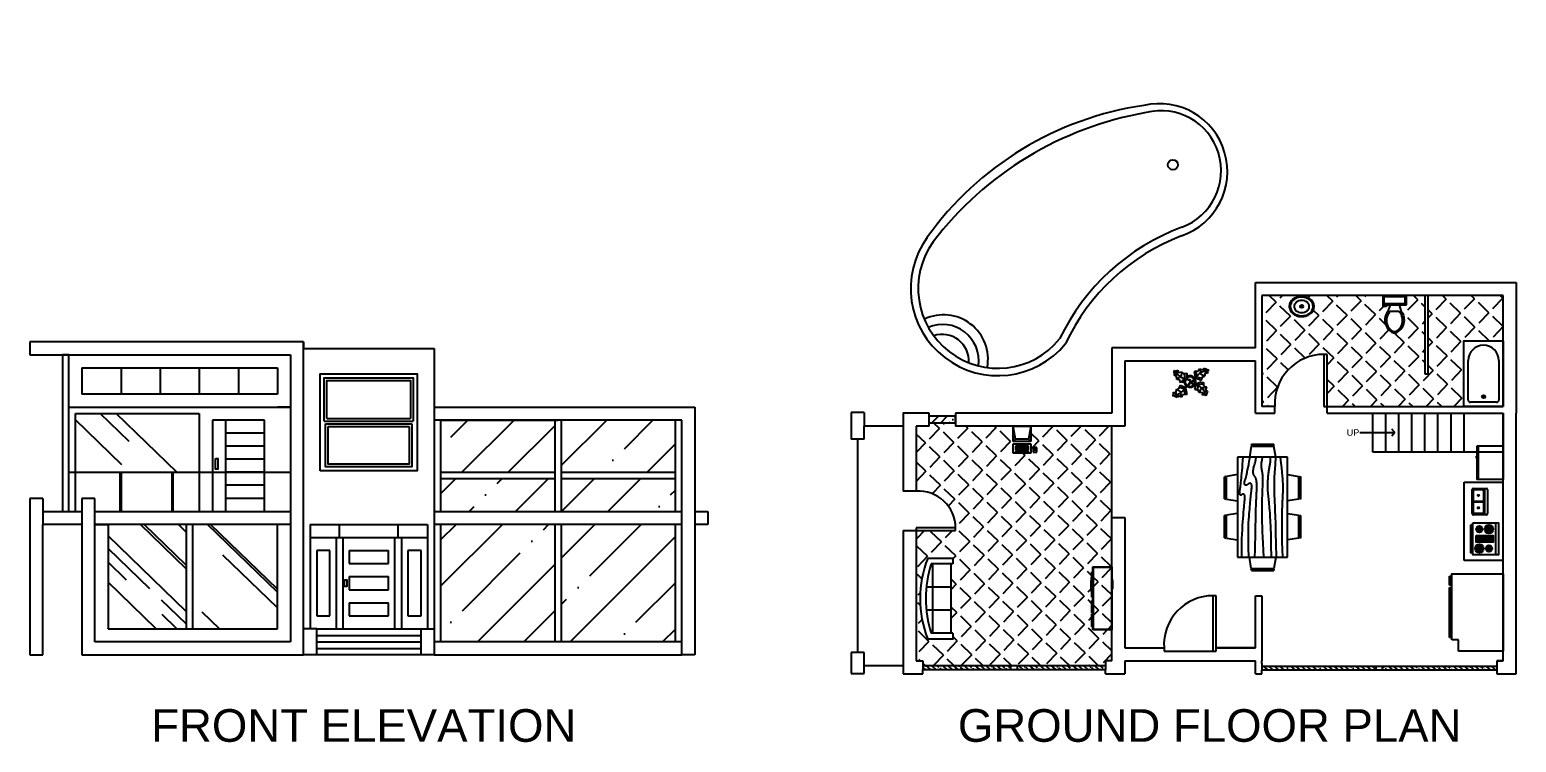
# Model space of a CAD drawing. Header units: metres. Extents: x 3051 to 3232, y 2595 to 2650.
# Drawn here: x 3051.1 to 3165.1, y 2595.3 to 2650 of the extents above; entities that cross this region are included whole.
import ezdxf

# ---------------------------------------------------------------- set-up
doc = ezdxf.new("R2010")
doc.units = ezdxf.units.M
doc.styles.get("Standard").update_dxf_attribs({"font": 'arial.ttf'})
pattern_1 = [(139, (-0.39907, 0.6457), (-0.358273836, -0.4121469), []), (139, (-0.426, 1.0309), (-0.358273836, -0.4121469), [0.682625, -0.136525, 0, -0.136525])]

# ---------------------------------------------------------------- blocks, each defined once
blk = doc.blocks.new('Window - Wood Frame 36 x 36 in.')
for p, q in [((1.5, 18.5), (34.5, 18.5)), ((2, 17.5), (34, 17.5)), ((2.5, 19.5), (33.5, 19.5)), ((3, 16.5), (33, 16.5))]:
    blk.add_line(p, q)
blk.add_lwpolyline([(0, 0), (0, 36), (36, 36), (36, 0)], close=True)
for points in [[(1.5, 18.5), (1.5, 34.5), (34.5, 34.5), (34.5, 18.5)], [(2.5, 19.5), (2.5, 33.5), (33.5, 33.5), (33.5, 19.5)], [(34, 17.5), (34, 1.5), (2, 1.5), (2, 17.5)], [(33, 16.5), (33, 2.5), (3, 2.5), (3, 16.5)]]:
    blk.add_lwpolyline(points)
blk = doc.blocks.new('Range-Oven - 30 in top')
for p, q in [((0, -3), (30, -3)), ((12, -6), (18, -6)), ((13, -20), (13, -6)), ((14, -6), (14, -20)), ((15, -20), (15, -6)), ((16, -6), (16, -20)), ((17, -20), (17, -6)), ((6, -24), (6, -25)), ((8, -25), (8, -24)), ((18, -20), (12, -20)), ((22, -25), (22, -24)), ((24, -24), (24, -25))]:
    blk.add_line(p, q)
for points in [[(0, -24), (0, 0), (30, 0), (30, -24)], [(12, -21), (12, -5), (18, -5), (18, -21)], [(2, -26), (2, -25), (28, -25), (28, -26)]]:
    blk.add_lwpolyline(points, close=True)
for centre, radius in [((6, -9), 4), ((6, -9), 3), ((6, -9), 2), ((6, -9), 1), ((24, -9), 3), ((24, -9), 2), ((24, -9), 1), ((6, -18), 3), ((6, -18), 2), ((6, -18), 1), ((24, -18), 4), ((24, -18), 3), ((24, -18), 2), ((24, -18), 1)]:
    blk.add_circle(centre, radius)
blk = doc.blocks.new('Sink-double - 36 in top')
for p, q in [((-18, -4), (18, -4)), ((-0.75, -18.5), (-0.75, -6.5)), ((0.75, -6.5), (0.75, -18.5))]:
    blk.add_line(p, q)
for points in [[(-16.5, 0), (16.5, 0)], [(-18, -19.5), (-18, -1.5)], [(-16.5, -18.5), (-16.5, -6.5)], [(-15.5, -5.5), (-1.75, -5.5)], [(-1.75, -19.5), (-15.5, -19.5)], [(1.75, -5.5), (15.5, -5.5)], [(15.5, -19.5), (1.75, -19.5)], [(16.5, -6.5), (16.5, -18.5)], [(18, -1.5), (18, -19.5)], [(16.5, -21), (-16.5, -21)]]:
    blk.add_lwpolyline(points)
for centre, radius in [((-8.5, -12.5), 1), ((-8.5, -12.5), 0.5), ((8.5, -12.5), 1), ((8.5, -12.5), 0.5)]:
    blk.add_circle(centre, radius)
for centre, radius, start, end in [((-16.5, -1.5), 1.5, 90, 180), ((16.5, -1.5), 1.5, 0, 90), ((-16.5, -19.5), 1.5, 180, 270), ((-15.5, -6.5), 1, 90, 180), ((-15.5, -18.5), 1, 180, 270), ((-1.75, -6.5), 1, 0, 90), ((-1.75, -18.5), 1, 270, 0), ((1.75, -6.5), 1, 90, 180), ((1.75, -18.5), 1, 180, 270), ((15.5, -6.5), 1, 0, 90), ((15.5, -18.5), 1, 270, 0), ((16.5, -19.5), 1.5, 270, 0)]:
    blk.add_arc(centre, radius, start, end)
blk = doc.blocks.new('Toilet - top')
for p, q in [((-10, -8.5), (-8, -8.5)), ((-10, -9.5), (-10, -8.5)), ((-7, -9.5), (-10, -9.5)), ((-8, -8.5), (-8, -8)), ((-7, -8), (-7, -9.5)), ((-4, -8), (-6, -14)), ((4, -8), (6, -14)), ((9.5, -6), (9.5, -2)), ((4, -14), (-4, -14))]:
    blk.add_line(p, q)
blk.add_lwpolyline([(10.5, -8), (10.5, 0), (-10.5, 0), (-10.5, -8)], close=True)
for points in [[(-9.5, -2), (-9.5, -6)], [(8.5, -1), (-8.5, -1)], [(-8.5, -7), (8.5, -7)]]:
    blk.add_lwpolyline(points)
for centre, radius, start, end in [((-8.6, -1.9), 0.884, 81.8699, 188.1301), ((-8.6, -6.1), 0.884, 171.8699, 278.1301), ((8.6, -1.9), 0.884, 351.8699, 98.1301), ((8.6, -6.1), 0.884, 261.8699, 8.1301), ((3.5, -21.6), 12.2, 141.4691, 247.9714), ((4.2, -21.8), 11.3, 136.3677, 238.9468), ((-3.5, -21.6), 12.2, 292.0284, 38.5307), ((-4.2, -21.8), 11.3, 301.053, 43.6321), ((0, -27.9), 4, 245.7318, 294.2682), ((0, -29), 4, 254.8605, 285.1395)]:
    blk.add_arc(centre, radius, start, end)
blk = doc.blocks.new('Bath Tub - 26 x 60 in.')
for p, q in [((8, -18), (10, -18)), ((9, -17), (9, -19))]:
    blk.add_line(p, q)
blk.add_lwpolyline([(0, -36), (0, 0), (60, 0), (60, -36)], close=True)
for points in [[(4, -30), (4, -6)], [(6, -4), (42, -4)], [(42, -32), (6, -32)]]:
    blk.add_lwpolyline(points)
for radius in [1.5, 1]:
    blk.add_circle((9, -18), radius)
for centre, radius, start, end in [((5.75, -5.75), 1.77, 81.8699, 188.1301), ((42, -18), 14, 270, 90), ((5.75, -30.25), 1.77, 171.8699, 278.1301)]:
    blk.add_arc(centre, radius, start, end)
blk = doc.blocks.new('Sink - Oval top')
for p, q in [((-1, 0), (1, 0)), ((0, 1), (0, -1))]:
    blk.add_line(p, q)
at = {"linetype": 'Continuous'}
for points in [[(-12.2, 0.4, 0.117634), (-11.5, -3.4, 0.104469), (-8.9, -6.8, 0.090016), (-5.1, -9.1, 0.08192), (-0.3, -10, 0.08192), (4.5, -9.4, 0.090016), (8.4, -7.4, 0.104469), (11.2, -4.1, 0.117634), (12.2, -0.4, 0.117634), (11.5, 3.4, 0.104469), (8.9, 6.8, 0.090016), (5.1, 9.1, 0.08192), (0.3, 10, 0.08192), (-4.5, 9.4, 0.090016), (-8.4, 7.4, 0.104469), (-11.2, 4.1, 0.117634)], [(-11.3, 0.2, 0.118622), (-10.5, -3.3, 0.104678), (-8.1, -6.4, 0.089562), (-4.5, -8.4, 0.081185), (-0.1, -9.2, 0.081185), (4.3, -8.5, 0.089562), (7.9, -6.6, 0.104678), (10.4, -3.5, 0.118622), (11.3, -0.2, 0.118622), (10.5, 3.3, 0.104678), (8.1, 6.4, 0.089562), (4.5, 8.4, 0.081185), (0.1, 9.2, 0.081185), (-4.3, 8.5, 0.089562), (-7.9, 6.6, 0.104678), (-10.4, 3.5, 0.118622)], [(-7.4, 0.1, 0.118283), (-6.9, -2.2, 0.104607), (-5.3, -4.2, 0.089718), (-3, -5.5, 0.081436), (-0.1, -6, 0.081436), (2.8, -5.6, 0.089718), (5.2, -4.3, 0.104607), (6.9, -2.3, 0.118283), (7.4, -0.1, 0.118283), (6.9, 2.2, 0.104607), (5.3, 4.2, 0.089718), (3, 5.5, 0.081436), (0.1, 6, 0.081436), (-2.8, 5.6, 0.089718), (-5.2, 4.3, 0.104607), (-6.9, 2.3, 0.118283)]]:
    blk.add_lwpolyline(points, format="xyb", close=True, dxfattribs=at)
for radius in [1.5, 1]:
    blk.add_circle((0, 0), radius)
blk = doc.blocks.new('Dining Set - 36 x 72 in.')
at = {"linetype": 'Continuous'}
for p, q in [((-22.2343, 26.00059), (-23.4847, 17.99762)), ((-22.2304, 26), (-5.7608, 26)), ((-22, 27.5), (-22.1562, 26.50042)), ((-5.8416, 26.5), (-22.1534, 26.5)), ((-22, 27.5), (-6, 27.5)), ((-5.8437, 26.49966), (-6, 27.5)), ((-4.5152, 17.99762), (-5.7655, 25.99926)), ((5.7657, 26.00059), (4.5153, 17.99762)), ((5.7696, 26), (22.2392, 26)), ((6, 27.5), (5.8438, 26.50042)), ((22.1584, 26.5), (5.8466, 26.5)), ((6, 27.5), (22, 27.5)), ((22.1563, 26.49966), (22, 27.5)), ((23.4848, 17.99762), (22.2345, 25.99926)), ((36, 18), (-36, 18)), ((-36, 18), (-36, -18)), ((36, -18), (36, 18)), ((-45.5, 8), (-44.5004, 8.15617)), ((-45.5, 8), (-45.5, -8)), ((-44.5, -8.15843), (-44.5, 8.15338)), ((-44.0006, 8.23428), (-35.9976, 9.48474)), ((-44, 8.23041), (-44, -8.23915)), ((44.0006, 8.23428), (35.9976, 9.48474)), ((44, 8.23041), (44, -8.23915)), ((44.5, -8.15843), (44.5, 8.15338)), ((45.5, 8), (44.5005, 8.15617)), ((45.5, 8), (45.5, -8)), ((-44.4997, -8.15631), (-45.5, -8)), ((-35.9976, -9.48476), (-43.9993, -8.2345)), ((35.9976, -9.48476), (43.9993, -8.2345)), ((44.4997, -8.15631), (45.5, -8)), ((-36, -18), (36, -18)), ((-22.2343, -26.0006), (-23.4847, -17.99762)), ((-4.5152, -17.99762), (-5.7655, -25.99928)), ((5.7657, -26.0006), (4.5153, -17.99762)), ((23.4848, -17.99762), (22.2345, -25.99928)), ((-22.2304, -26), (-5.7608, -26)), ((-22, -27.5), (-22.1562, -26.50044)), ((-5.8416, -26.5), (-22.1534, -26.5)), ((-22, -27.5), (-6, -27.5)), ((-5.8437, -26.49967), (-6, -27.5)), ((5.7696, -26), (22.2392, -26)), ((6, -27.5), (5.8438, -26.50044)), ((22.1584, -26.5), (5.8466, -26.5)), ((6, -27.5), (22, -27.5)), ((22.1563, -26.49967), (22, -27.5))]:
    blk.add_line(p, q, dxfattribs=at)
for points in [[(-36, 15), (-31.1772, 14.97754), (-26.8079, 14.91406), (-22.8538, 14.81543), (-19.276, 14.6875), (-16.0362, 14.53613), (-13.0957, 14.36718), (-10.4159, 14.18652), (-7.9583, 14), (-5.6904, 13.81315), (-3.6035, 13.63021), (-1.6954, 13.45508), (0.0365, 13.29166), (1.5945, 13.14388), (2.9811, 13.01562), (4.1988, 12.9108), (5.25, 12.83333), (6.1393, 12.78613), (6.8802, 12.76823), (7.4883, 12.77767), (7.9792, 12.8125), (8.3685, 12.87077), (8.6719, 12.95052), (8.9049, 13.0498), (9.0833, 13.16666), (9.2205, 13.29899), (9.3216, 13.44401), (9.3895, 13.59879), (9.4271, 13.76041), (9.4373, 13.92594), (9.4232, 14.09245), (9.3875, 14.257), (9.3333, 14.41666), (9.2638, 14.56917), (9.1836, 14.71484), (9.0975, 14.85465), (9.0104, 14.98958), (8.9272, 15.1206), (8.8529, 15.2487), (8.7922, 15.37483), (8.75, 15.5), (8.7305, 15.62467), (8.7344, 15.74739), (8.7617, 15.86621), (8.8125, 15.97916), (8.8867, 16.08431), (8.9844, 16.17968), (9.1055, 16.26334), (9.25, 16.33333), (9.4189, 16.38802), (9.6172, 16.42708), (9.8506, 16.45052), (10.125, 16.45833), (10.4463, 16.45052), (10.8203, 16.42708), (11.2529, 16.38802), (11.75, 16.33333), (12.3184, 16.26318), (12.9694, 16.17838), (13.7151, 16.07991), (14.5677, 15.96875), (15.5395, 15.84586), (16.6426, 15.71224), (17.8893, 15.56884), (19.2917, 15.41666), (20.859, 15.25667), (22.5879, 15.08984), (24.4721, 14.91715), (26.5052, 14.73958), (28.6809, 14.5581), (30.9929, 14.3737), (33.4347, 14.18733), (36, 14)], [(-36, 10), (-28.9766, 10.14274), (-23.1725, 10.20442), (-18.4241, 10.19775), (-14.5677, 10.13541), (-11.4399, 10.03011), (-8.877, 9.89453), (-6.7154, 9.74137), (-4.7917, 9.58333), (-2.9698, 9.43082), (-1.2246, 9.28515), (0.4415, 9.14534), (2.026, 9.01041), (3.5266, 8.87939), (4.9408, 8.7513), (6.266, 8.62516), (7.5, 8.5), (8.6411, 8.37549), (9.6914, 8.2539), (10.6538, 8.13818), (11.5312, 8.03125), (12.3267, 7.93603), (13.043, 7.85547), (13.6831, 7.79248), (14.25, 7.75), (14.7471, 7.7303), (15.1797, 7.73307), (15.5537, 7.75732), (15.875, 7.80208), (16.1494, 7.86637), (16.3828, 7.94922), (16.5811, 8.04964), (16.75, 8.16666), (16.8944, 8.29915), (17.0143, 8.44531), (17.1089, 8.60319), (17.1771, 8.77083), (17.218, 8.94629), (17.2305, 9.1276), (17.2137, 9.31282), (17.1667, 9.5), (17.0895, 9.6875), (16.987, 9.875), (16.8649, 10.0625), (16.7292, 10.25), (16.5856, 10.4375), (16.4401, 10.625), (16.2985, 10.8125), (16.1667, 11), (16.05, 11.18733), (15.9518, 11.3737), (15.8752, 11.5581), (15.8229, 11.73958), (15.798, 11.91715), (15.8034, 12.08984), (15.842, 12.25667), (15.9167, 12.41666), (16.0295, 12.56836), (16.1784, 12.70833), (16.3605, 12.83268), (16.5729, 12.9375), (16.8127, 13.01888), (17.0768, 13.07291), (17.3625, 13.0957), (17.6667, 13.08333), (17.9894, 13.03312), (18.3418, 12.94726), (18.7382, 12.82918), (19.1927, 12.68229), (19.7195, 12.51001), (20.3327, 12.31575), (21.0465, 12.10294), (21.875, 11.875), (22.8357, 11.63354), (23.959, 11.37304), (25.2786, 11.08618), (26.8282, 10.76562), (28.6414, 10.40405), (30.752, 9.99414), (33.1936, 9.52856), (36, 9)], [(-36, 5.5), (-30.7157, 5.3348), (-26.069, 5.20963), (-21.9946, 5.11767), (-18.4271, 5.05208), (-15.3009, 5.00602), (-12.5508, 4.97265), (-10.1112, 4.94515), (-7.9167, 4.91666), (-5.909, 4.88167), (-4.0586, 4.83984), (-2.3429, 4.79215), (-0.7396, 4.73958), (0.7739, 4.6831), (2.22, 4.6237), (3.6213, 4.56233), (5, 4.5), (6.373, 4.43782), (7.7344, 4.3776), (9.0723, 4.32129), (10.375, 4.27083), (11.6309, 4.22819), (12.8281, 4.19531), (13.9551, 4.17415), (15, 4.16666), (15.954, 4.17448), (16.819, 4.19791), (17.6001, 4.23698), (18.3021, 4.29166), (18.9299, 4.36198), (19.4883, 4.44791), (19.9823, 4.54948), (20.4167, 4.66666), (20.7969, 4.79899), (21.1302, 4.94401), (21.4245, 5.09879), (21.6875, 5.26041), (21.9271, 5.42594), (22.1511, 5.59245), (22.3672, 5.757), (22.5834, 5.91666), (22.8065, 6.06868), (23.0404, 6.21093), (23.2879, 6.34147), (23.5521, 6.45833), (23.8358, 6.55957), (24.142, 6.64323), (24.4735, 6.70735), (24.8334, 6.75), (25.2235, 6.76969), (25.642, 6.76692), (26.0858, 6.74267), (26.5521, 6.69791), (27.0379, 6.63362), (27.5404, 6.55078), (28.0565, 6.45036), (28.5834, 6.33333), (29.1242, 6.19987), (29.7071, 6.04687), (30.3661, 5.87044), (31.1354, 5.66666), (32.0493, 5.43164), (33.142, 5.16146), (34.4475, 4.85221), (36, 4.5)], [(-36, -1), (-30.7915, -0.6591), (-26.0195, -0.38216), (-21.6519, -0.16284), (-17.6563, 0.00521), (-14.0005, 0.12833), (-10.6523, 0.21289), (-7.5796, 0.26522), (-4.75, 0.29166), (-2.134, 0.29793), (0.2878, 0.28711), (2.5317, 0.26163), (4.6146, 0.22396), (6.5529, 0.17651), (8.3633, 0.12174), (10.0623, 0.06209), (11.6667, 0), (13.1899, -0.06201), (14.6341, -0.1211), (15.9982, -0.17432), (17.2813, -0.21875), (18.4823, -0.25147), (19.6003, -0.26953), (20.6343, -0.27002), (21.5834, -0.25), (22.4481, -0.20768), (23.2357, -0.14584), (23.9549, -0.06836), (24.6146, 0.02083), (25.2235, 0.11784), (25.7904, 0.21875), (26.3241, 0.31966), (26.8334, 0.41666), (27.3265, 0.50618), (27.8099, 0.58593), (28.2894, 0.65397), (28.7709, 0.70833), (29.2601, 0.74707), (29.763, 0.76823), (30.2855, 0.76985), (30.8334, 0.75), (31.4088, 0.70784), (31.9994, 0.64713), (32.589, 0.57275), (33.1615, 0.48958), (33.7008, 0.4025), (34.1908, 0.3164), (34.6153, 0.23616), (34.9584, 0.16666), (35.2099, 0.11165), (35.3848, 0.07031), (35.504, 0.04069), (35.5886, 0.02083), (35.6594, 0.00879), (35.7377, 0.0026), (35.8442, 0.00032), (36, 0)], [(-36, -6.5), (-27.1843, -6.31267), (-20.084, -6.1263), (-14.469, -5.9419), (-10.1094, -5.76042), (-6.7752, -5.58285), (-4.2363, -5.41016), (-2.2629, -5.24333), (-0.625, -5.08334), (0.8708, -4.93099), (2.2715, -4.78646), (3.5872, -4.64974), (4.8281, -4.52084), (6.0046, -4.39974), (7.127, -4.28646), (8.2053, -4.18099), (9.25, -4.08334), (10.2705, -3.99382), (11.2734, -3.91407), (12.2647, -3.84603), (13.25, -3.79167), (14.2354, -3.75293), (15.2266, -3.73177), (16.2295, -3.73015), (17.25, -3.75), (18.2912, -3.79248), (19.3451, -3.85547), (20.4009, -3.93604), (21.4479, -4.03125), (22.4754, -4.13819), (23.4727, -4.25391), (24.4289, -4.37549), (25.3334, -4.5), (26.1785, -4.62492), (26.9694, -4.74935), (27.7145, -4.87281), (28.4219, -4.99479), (29.1, -5.11483), (29.7572, -5.23242), (30.4016, -5.34709), (31.0417, -5.45834), (31.6837, -5.56437), (32.3262, -5.65821), (32.9658, -5.73153), (33.599, -5.77604), (34.2224, -5.78345), (34.8327, -5.74545), (35.4264, -5.65373), (36, -5.5)], [(-36, -10), (-26.4022, -9.81299), (-18.4675, -9.62891), (-11.9839, -9.45069), (-6.7396, -9.28125), (-2.5226, -9.12354), (0.8789, -8.98047), (3.6769, -8.85498), (6.0833, -8.75), (8.2767, -8.66765), (10.3021, -8.60677), (12.1712, -8.56543), (13.8958, -8.54167), (15.4876, -8.53353), (16.9583, -8.53907), (18.3197, -8.55632), (19.5834, -8.58334), (20.7616, -8.61841), (21.8685, -8.66081), (22.9188, -8.71004), (23.9271, -8.76563), (24.9081, -8.82707), (25.8763, -8.89388), (26.8465, -8.96558), (27.8334, -9.04167), (28.8474, -9.12118), (29.8828, -9.20117), (30.93, -9.27824), (31.9792, -9.34896), (33.0205, -9.40991), (34.0443, -9.45768), (35.0407, -9.48885), (36, -9.5)], [(-36, -14.5), (-30.0881, -14.33513), (-25.0332, -14.21224), (-20.7312, -14.12647), (-17.0781, -14.07292), (-13.97, -14.04671), (-11.3027, -14.04297), (-8.9724, -14.05681), (-6.875, -14.08334), (-4.9224, -14.11833), (-3.0905, -14.16016), (-1.3709, -14.20785), (0.2448, -14.26042), (1.7647, -14.3169), (3.1973, -14.3763), (4.5507, -14.43767), (5.8333, -14.5), (7.0554, -14.5621), (8.235, -14.62175), (9.3922, -14.67652), (10.5469, -14.72396), (11.7192, -14.76164), (12.929, -14.78711), (14.1965, -14.79794), (15.5417, -14.79167), (16.9933, -14.76424), (18.6152, -14.70508), (20.4804, -14.60197), (22.6615, -14.44271), (25.2312, -14.21509), (28.2624, -13.9069), (31.8277, -13.50594), (36, -13)]]:
    blk.add_lwpolyline(points, dxfattribs=at)
blk = doc.blocks.new('Base Cabinet 1 Door - side')
for p, q in [((-24, 33.5), (-23.5, 33.5)), ((-24, 29.5), (-24, 33.5)), ((-23.5, 33.5), (-23.5, 29.5)), ((-23.5, 29.5), (-24, 29.5)), ((-24, 6), (-24, 28.5)), ((-24, 28.5), (-23.5, 28.5)), ((-23.5, 28.5), (-23.5, 6)), ((-23.5, 6), (-24, 6)), ((-20, 5), (-23, 5)), ((-20, 0), (-20, 5))]:
    blk.add_line(p, q)
blk.add_lwpolyline([(-23, 5), (-23, 34.5), (0, 34.5), (0, 0), (-20, 0)])
blk = doc.blocks.new('Refrigerator-2 door - 36 in top')
for p, q in [((0, -26.999999), (36, -26.999999)), ((11, -27.999999), (11, -28.999999)), ((11, -28.999999), (13, -28.999999)), ((12, -26.999999), (12, -28.999999)), ((13, -28.999999), (13, -27.999999))]:
    blk.add_line(p, q)
blk.add_lwpolyline([(0, -27.999999), (0, 0), (36, 0), (36, -27.999999)], close=True)
blk = doc.blocks.new('Sofa - Roundback 7 ft.')
at = {"linetype": 'Continuous'}
for p, q in [((-36.000027, -34), (-36.000027, -11.4696)), ((-35.999844, -13.3819), (35.9998, -13.3819)), ((-12.00002, -32.4421), (-12.00003, -6.5971)), ((11.99997, -32.4421), (11.99998, -6.5971)), ((35.99998, -34), (35.99998, -11.4696)), ((-36.000027, -32.4421), (35.99998, -32.4421))]:
    blk.add_line(p, q, dxfattribs=at)
for points in [[(-36.000027, -34), (-42.000027, -34), (-42.000027, -8)], [(41.99998, -8), (41.99998, -34), (35.99998, -34)]]:
    blk.add_lwpolyline(points, dxfattribs=at)
for centre, radius, start, end in [((0, -114.25), 114.25, 68.43141, 111.5686), ((-0.00001, -127.1968), 121.1968, 72.72033, 107.2797)]:
    blk.add_arc(centre, radius, start, end, dxfattribs=at)
blk = doc.blocks.new('Entertainment Center')
at = {"linetype": 'Continuous'}
for p, q in [((-4, 0), (-5, -1)), ((4, 0), (-4, 0)), ((5, -1), (4, 0)), ((-17, -19), (-17, -1)), ((-17, -1), (43, -1)), ((-16.5, -18.5), (-16.5, -1.5)), ((-16.5, -1.5), (42.5, -1.5)), ((42.5, -1.5), (42.5, -18.5)), ((43, -1), (43, -19)), ((43, -19), (-17, -19)), ((42.5, -18.5), (-16.5, -18.5)), ((-12, -20), (-12, -19)), ((12, -20), (-12, -20)), ((12, -19), (12, -20)), ((15, -20), (15, -19)), ((27, -20), (15, -20)), ((27, -19), (27, -20)), ((28, -20), (28, -19)), ((40, -20), (28, -20)), ((40, -19), (40, -20))]:
    blk.add_line(p, q, dxfattribs=at)
blk.add_arc((0, 40), 61, 259.6111, 280.3889, dxfattribs=at)
blk = doc.blocks.new('Computer Terminal')
at = {"linetype": 'Continuous'}
for p, q in [((-10, 11.5), (5, 11.5)), ((-8, 0.5), (-10, 11.5)), ((-10, -1.5), (-10, 11.5)), ((-10, -1.5), (-8, 0.5)), ((3, 0.5), (-8, 0.5)), ((5, 11.5), (3, 0.5)), ((3, 0.5), (5, -1.5)), ((5, 11.5), (5, -1.5)), ((5, -1.5), (-10, -1.5)), ((-10, -11.5), (-10, -3.5)), ((-10, -3.5), (5, -3.5)), ((5, -11.5), (-10, -11.5)), ((-8, -5.5), (-8, -8.5)), ((3, -5.5), (-8, -5.5)), ((3, -6.5), (-8, -6.5)), ((-8, -7.5), (3, -7.5)), ((-8, -8.5), (3, -8.5)), ((-8, -9.5), (-8, -10.5)), ((3, -9.5), (-8, -9.5)), ((-8, -10.5), (3, -10.5)), ((3, -8.5), (3, -5.5)), ((3, -10.5), (3, -9.5)), ((5, -3.5), (5, -11.5)), ((10, -6.5), (7, -6.5)), ((7, -6.5), (7, -10.5)), ((7, -10.5), (10, -10.5)), ((9.5, -7.5), (7.5, -7.5)), ((7.5, -7.5), (7.5, -8.5)), ((7.5, -8.5), (9.5, -8.5)), ((8.5, -7.5), (8.5, -8.5)), ((9.5, -8.5), (9.5, -7.5)), ((10, -10.5), (10, -6.5))]:
    blk.add_line(p, q, dxfattribs=at)
blk = doc.blocks.new('Plant - Rubber or Philodendron')
at = {"linetype": 'Continuous'}
for p, q in [((-16.2005, 11.4774), (-13.9899, 8.1064)), ((-16.2005, 11.4774), (-14.8639, 10.7964)), ((-16.0159, 6.3329), (-16.2005, 11.4774)), ((-14.0069, 5.8704), (-16.0159, 6.3329)), ((-15.3434, 6.5514), (-13.9984, 6.9884)), ((-14.8639, 10.7964), (-12.6195, 11.8975)), ((-13.5868, 2.2894), (-14.0069, 5.8704)), ((-13.9899, 8.1064), (-9.5434, 4.7185)), ((-10.6784, 2.491), (-13.5868, 2.2894)), ((-13.3174, 8.325), (-13.0735, 11.0065)), ((-13.1329, 3.1804), (-10.6614, 4.727)), ((-12.6195, 11.8975), (-12.1909, 9.4345)), ((-12.1909, 9.4345), (-8.3829, 10.3)), ((-9.5858, -0.8715), (-10.6784, 2.491)), ((-9.5434, 4.7185), (-4.1917, 2.9888)), ((-9.1318, 0.0195), (-5.9793, 2.9025)), ((-8.8369, 9.409), (-9.0894, 5.6095)), ((-8.3829, 10.3), (-7.0549, 8.501)), ((-7.1228, -0.443), (-3.5248, 2.2131)), ((-7.0549, 8.501), (-3.0284, 8.6941)), ((-4.8529, 4.012), (-5.7184, 7.82)), ((-3.5248, 2.2131), (-3.3011, 2.4355)), ((-3.3011, 2.4355), (-0.5306, 1.7947)), ((-3.0284, 8.6941), (-3.0709, 3.1041)), ((-3.0709, 3.1041), (0.0797, 2.3163)), ((-0.5306, 1.7947), (-0.2255, -0.5527)), ((-0.5306, 1.7947), (-0.5306, 1.7947)), ((0.0797, 2.3163), (0.4866, -0.031)), ((0.4866, -0.031), (2.1141, 0.2298)), ((2.1141, 0.2298), (5.4346, 3.9146)), ((6.1032, 3.6844), (2.8262, -0.031)), ((4.6914, 8.8812), (5.3859, 11.2828)), ((4.6914, 8.8812), (5.5014, 4.4831)), ((5.3859, 11.2828), (8.8871, 10.7908)), ((5.4346, 3.9146), (5.5014, 4.4831)), ((5.9878, 10.4842), (7.1971, 6.3869)), ((11.1089, 1.1958), (6.1032, 3.6844)), ((10.3916, 8.7942), (6.2847, 4.4028)), ((7.7005, 4.8881), (11.5025, 3.9967)), ((8.8871, 10.7908), (9.9809, 13.4933)), ((9.9809, 13.4933), (13.3837, 12.301)), ((15.3859, 11.3055), (10.3916, 8.7942)), ((10.5828, 12.6946), (10.8893, 9.7953)), ((14.2977, 6.1031), (10.9934, 7.9956)), ((12.7005, 4.8994), (11.1089, 1.1958)), ((14.8995, 5.3044), (12.7005, 4.8994)), ((13.3837, 12.301), (14.68, 13.9039)), ((14.5816, 13.2037), (14.3848, 11.8033)), ((14.68, 13.9039), (19.3848, 11.8146)), ((15.7909, 9.1065), (14.8995, 5.3044)), ((15.2875, 10.6053), (17.5907, 9.2105)), ((19.3848, 11.8146), (15.3859, 11.3055)), ((18.1925, 8.4119), (15.7909, 9.1065)), ((19.3848, 11.8146), (18.1868, 10.9119)), ((18.1868, 10.9119), (18.1925, 8.4119)), ((-18.008, -14.1781), (-16.8101, -13.2754)), ((-18.008, -14.1781), (-14.0091, -13.669)), ((-13.3032, -16.2674), (-18.008, -14.1781)), ((-16.8157, -10.7754), (-14.4141, -11.4699)), ((-16.8101, -13.2754), (-16.8157, -10.7754)), ((-13.9107, -12.9688), (-16.2139, -11.574)), ((-14.4141, -11.4699), (-13.5228, -7.6679)), ((-14.0091, -13.669), (-9.0148, -11.1577)), ((-13.5228, -7.6679), (-11.3237, -7.2629)), ((-12.0069, -14.6645), (-13.3032, -16.2674)), ((-13.2048, -15.5672), (-13.008, -14.1668)), ((-12.921, -8.4665), (-9.6166, -10.359)), ((-8.6042, -15.8568), (-12.0069, -14.6645)), ((-11.3237, -7.2629), (-9.7321, -3.5593)), ((-6.3237, -7.2516), (-10.1257, -6.3602)), ((-9.7321, -3.5593), (-4.7264, -6.0479)), ((-7.1228, -0.443), (-9.5858, -0.8715)), ((-9.206, -15.0581), (-9.5126, -12.1588)), ((-9.0148, -11.1577), (-4.9047, -6.8122)), ((-7.5103, -13.1543), (-8.6042, -15.8568)), ((-4.0092, -13.6463), (-7.5103, -13.1543)), ((-4.611, -12.8477), (-5.8203, -8.7504)), ((-2.019, -3.6148), (-4.7264, -6.0479)), ((-4.1246, -6.8466), (-4.0579, -6.2781)), ((-3.3146, -11.2447), (-4.1246, -6.8466)), ((-4.0579, -6.2781), (-0.9375, -3.1608)), ((-3.3146, -11.2447), (-4.0092, -13.6463)), ((-2.019, -3.6148), (-0.2255, -0.5527)), ((-0.9375, -3.1608), (0.5883, -0.8135)), ((0.5883, -0.8135), (2.2447, -2.0916)), ((2.8262, -0.031), (1.3003, -0.5527)), ((1.3003, -0.5527), (2.4193, -1.4655)), ((2.2447, -2.0916), (6.7108, -2.6626)), ((2.4193, -1.4655), (6.895, -2.1175)), ((4.943, -7.9659), (6.7108, -2.6626)), ((8.8321, -9.0266), (4.943, -7.9659)), ((11.6605, -0.5413), (6.895, -2.1175)), ((12.3677, -6.1981), (7.219, -2.6772)), ((8.125, -4.0768), (7.7715, -7.9659)), ((8.3544, -2.7453), (13.1973, -2.1704)), ((9.5392, -11.1479), (8.8321, -9.0266)), ((13.4283, -11.5015), (9.5392, -11.1479)), ((10.2463, -10.4408), (11.6605, -6.9053)), ((11.6605, -0.5413), (14.1354, -0.8948)), ((15.5496, -10.7943), (12.3677, -6.1981)), ((13.0748, -13.9763), (13.4283, -11.5015)), ((15.5496, -13.6228), (13.0748, -13.9763)), ((16.2567, -5.8446), (13.4283, -6.5517)), ((14.8425, -10.7943), (13.7819, -13.2692)), ((14.1354, -0.8948), (14.1354, -4.4304)), ((14.1354, -4.4304), (16.9638, -5.1375)), ((16.6103, -14.6834), (15.5496, -10.7943)), ((16.6103, -14.6834), (15.5496, -13.6228)), ((17.3174, -9.7337), (15.9032, -9.7337)), ((16.9638, -5.1375), (16.2567, -8.673)), ((16.2567, -8.673), (18.0245, -9.7337)), ((18.0245, -9.7337), (16.6103, -14.6834))]:
    blk.add_line(p, q, dxfattribs=at)
for centre, radius, start, end in [((0.0308, 0.1664), 6, 178.6147, 235.1169), ((0.0308, 0.1664), 5, 168.1647, 238.6725), ((0, 0), 6.1275, 34.37569, 120.1028), ((-0.0601, -0.2075), 5.2461, 33.82192, 124.9414), ((-0.2664, 0.1682), 5.2775, 338.4094, 20.03007), ((-0.098, 0.1364), 6.1288, 341.2017, 26.09184), ((-0.0234, 0.3825), 6.1492, 242.5812, 331.2714), ((-0.1102, 0.4886), 5.2883, 247.3711, 327.472)]:
    blk.add_arc(centre, radius, start, end, dxfattribs=at)
blk = doc.blocks.new('Swimming Pool')
blk.add_circle((239.3, 27.3), 5.76)
for centre, radius, start, end in [((2.9, 100.8), 100.8, 91.6606, 268.3394), ((2.9, 100.8), 92.2, 91.8188, 268.1812), ((12.4, -171.7), 373.5, 45.7308, 91.9036), ((1.1, -201.3), 394.2, 47.3291, 90.1586), ((-100.2, 100.8), 51.3, 296.7711, 63.2277), ((-102.5, 100.8), 30.5, 303.4315, 56.5415), ((-102.4, 100.8), 41.9, 299.5101, 60.5211), ((223.6, 34.9), 78.5, 236.5667, 50.8262), ((225.4, 34), 69.5, 237.7372, 51.8319), ((52.7, -241.3), 255.5, 57.9507, 101.9089), ((52.5, -237.4), 243.1, 58.2839, 102.4795)]:
    blk.add_arc(centre, radius, start, end)

msp = doc.modelspace()

# ---------------------------------------------------------------- hatches: boundary and pattern name
h = msp.add_hatch()
h.set_pattern_fill('ANGLE', color=256, scale=0.22, angle=136)
h.set_pattern_definition([(136, (-0.399, 0.6457), (-1.0674815, -1.10540947), [1.1176, -0.4191]), (226, (-0.399, 0.6457), (1.10540947, -1.0674815), [1.1176, -0.4191])])
h.paths.add_polyline_path([(3150.59, 2621.07), (3164.09, 2621.07), (3164.09, 2629.57), (3158.34, 2629.57), (3158.34, 2623.57), (3158.09, 2623.57), (3158.09, 2629.57), (3145.59, 2629.57), (3145.59, 2621.07), (3146.59, 2621.07, -0.433232), (3150.34, 2625.07), (3150.59, 2625.07)])
h.paths.add_polyline_path([(3155.24, 2628.36), (3155.42, 2628.88), (3155.16, 2628.88), (3155.16, 2628.75), (3154.9, 2628.75), (3154.85, 2628.88), (3154.85, 2629.57), (3156.67, 2629.57), (3156.67, 2628.88), (3156.11, 2628.88), (3156.28, 2628.36, -0.465266), (3155.96, 2626.78, -0.321223), (3155.56, 2626.78, -0.465259)], flags=16)
h.paths.add_polyline_path([(3155.42, 2628.36), (3156.11, 2628.36, -0.441201), (3156.01, 2626.92, -0.416141), (3155.52, 2626.92, -0.4412)], flags=0)
h.paths.add_polyline_path([(3147.76, 2628.75, -0.118622), (3147.83, 2629.02, -0.104678), (3148.02, 2629.25, -0.089562), (3148.3, 2629.4, -0.081185), (3148.65, 2629.45, -0.120262), (3149.14, 2629.32, -0.155893), (3149.45, 2628.99, -0.118622), (3149.51, 2628.73, -0.170606), (3149.39, 2628.36, -0.144735), (3148.97, 2628.08, -0.081185), (3148.63, 2628.03, -0.120262), (3148.13, 2628.16, -0.155893), (3147.82, 2628.49, -0.118622)], flags=0)
h.paths.add_polyline_path([(3148.99, 2628.01, -0.08192), (3148.61, 2627.96, -0.121279), (3148.08, 2628.12, -0.155869), (3147.75, 2628.48, -0.117634), (3147.69, 2628.77, -0.117634), (3147.76, 2629.06, -0.104469), (3147.98, 2629.31, -0.090016), (3148.29, 2629.47, -0.08192), (3148.66, 2629.52, -0.121279), (3149.19, 2629.36, -0.155869), (3149.53, 2629, -0.117634), (3149.59, 2628.71, -0.169309), (3149.44, 2628.31, -0.145203)], flags=16)
h.paths.add_polyline_path([(3148.64, 2628.74), (3148.64, 2628.62, 0.414214), (3148.75, 2628.74)], flags=0)
h.paths.add_polyline_path([(3148.71, 2628.74, -1), (3148.56, 2628.74, -1)], flags=0)
h.paths.add_polyline_path([(3148.63, 2628.27, -0.081436), (3148.41, 2628.31, -0.089718), (3148.23, 2628.41, -0.104607), (3148.1, 2628.57, -0.239922), (3148.1, 2628.92, -0.104607), (3148.23, 2629.08, -0.089718), (3148.42, 2629.18, -0.081436), (3148.64, 2629.21, -0.081436), (3148.87, 2629.17, -0.215503), (3149.17, 2628.91, -0.239922), (3149.17, 2628.56, -0.104607), (3149.04, 2628.4, -0.089718), (3148.86, 2628.31, -0.081436)], flags=0)
h.paths.add_polyline_path([(3161.07, 2626.11), (3164.09, 2626.11), (3164.09, 2621.07), (3161.07, 2621.07)], flags=16)
h.paths.add_polyline_path([(3161.41, 2624.6, -1), (3163.76, 2624.6), (3163.76, 2621.57, -0.414214), (3163.63, 2621.41), (3161.57, 2621.41, -0.414214), (3161.41, 2621.53)], flags=0)
h.paths.add_polyline_path([(3162.58, 2621.7), (3162.58, 2621.83), (3162.46, 2621.83, 0.414214)], flags=0)
h = msp.add_hatch()
h.set_pattern_fill('AR-RROOF', color=256, scale=0.33, angle=136)
h.paths.add_polyline_path([(3064.12, 2620.53), (3054.62, 2620.53), (3054.62, 2616.03), (3064.12, 2616.03)])
h.paths.add_polyline_path([(3062.02, 2616.03), (3058.12, 2616.03), (3058.12, 2613.03), (3062.02, 2613.03)])
h.paths.add_polyline_path([(3058.02, 2616.03), (3054.62, 2616.03), (3054.62, 2613.03), (3055.12, 2613.03), (3055.12, 2614.03), (3056.12, 2614.03), (3056.12, 2613.03), (3058.02, 2613.03)])
h = msp.add_hatch()
h.set_pattern_fill('ANSI35', color=256, scale=0.15)
h.set_pattern_definition([(45, (-34.0588, 4.9561), (-0.6735192, 0.6735192), []), (45, (-33.3853, 4.9561), (-0.6735192, 0.6735192), [1.190625, -0.238125, 0, -0.238125])])
h.paths.add_polyline_path([(3122.09, 2620.32), (3120.09, 2620.32), (3120.09, 2619.82), (3122.09, 2619.82)])
h = msp.add_hatch()
h.set_pattern_fill('ANSI35', color=256, scale=0.79)
h.paths.add_polyline_path([(3091.37, 2612.03), (3082.62, 2612.03), (3082.62, 2603.03), (3091.37, 2603.03)])
h.paths.add_polyline_path([(3100.62, 2612.03), (3091.87, 2612.03), (3091.87, 2603.03), (3100.62, 2603.03)])
h.paths.add_polyline_path([(3100.62, 2615.53), (3091.87, 2615.53), (3091.87, 2613.03), (3100.62, 2613.03)])
h.paths.add_polyline_path([(3091.37, 2620.03), (3082.62, 2620.03), (3082.62, 2616.03), (3091.37, 2616.03)])
h.paths.add_polyline_path([(3091.37, 2615.53), (3082.62, 2615.53), (3082.62, 2613.03), (3091.37, 2613.03)])
h.paths.add_polyline_path([(3100.62, 2620.03), (3091.87, 2620.03), (3091.87, 2616.03), (3100.62, 2616.03)])
h = msp.add_hatch()
h.set_pattern_fill('ANGLE', color=256, scale=0.22, angle=136)
h.set_pattern_definition([(136, (-34.0588, 4.9561), (-1.0674815, -1.10540947), [1.1176, -0.4191]), (226, (-34.0588, 4.9561), (1.10540947, -1.0674815), [1.1176, -0.4191])])
h.paths.add_polyline_path([(3134.09, 2612.57), (3134.09, 2619.57), (3122.09, 2619.57), (3122.09, 2619.82), (3120.09, 2619.82), (3120.09, 2619.57), (3119.09, 2619.57), (3119.09, 2614.57, -0.434552), (3122.09, 2611.77), (3122.09, 2611.57), (3119.09, 2611.57), (3119.09, 2601.57), (3119.59, 2601.57), (3119.59, 2601.22), (3133.59, 2601.22), (3133.59, 2601.57), (3134.09, 2601.57)])
h.paths.add_polyline_path([(3132.64, 2608.8), (3134.09, 2608.8), (3134.09, 2607.83), (3134.17, 2607.75), (3134.17, 2607.1), (3134.09, 2607.02), (3134.09, 2603.95), (3132.64, 2603.95), (3132.64, 2604.19), (3132.56, 2604.19), (3132.56, 2605.16), (3132.64, 2605.16), (3132.64, 2605.24), (3132.56, 2605.24), (3132.56, 2606.21), (3132.64, 2606.21), (3132.64, 2606.45), (3132.56, 2606.45), (3132.56, 2606.53, -0.090909), (3132.56, 2608.31), (3132.56, 2608.39), (3132.64, 2608.39)])
h.paths.add_polyline_path([(3132.68, 2608.76), (3134.05, 2608.76), (3134.05, 2603.99), (3132.68, 2603.99)], flags=16)
h.paths.add_polyline_path([(3128.33, 2617.58), (3128.06, 2617.58), (3128.06, 2617.94), (3128.33, 2617.94)], flags=16)
h.paths.add_polyline_path([(3127.88, 2617.49), (3126.52, 2617.49), (3126.52, 2618.21), (3127.88, 2618.21)], flags=16)
h.paths.add_polyline_path([(3127.7, 2617.58), (3126.7, 2617.58), (3126.7, 2617.67), (3127.7, 2617.67)], flags=0)
h.paths.add_polyline_path([(3128.29, 2617.76), (3128.11, 2617.76), (3128.11, 2617.85), (3128.29, 2617.85)], flags=0)
h.paths.add_polyline_path([(3127.7, 2617.76), (3126.7, 2617.76), (3126.7, 2618.03), (3127.7, 2618.03)], flags=0)
h.paths.add_polyline_path([(3127.88, 2618.39), (3126.52, 2618.39), (3126.52, 2619.57), (3127.88, 2619.57)], flags=16)
h.paths.add_polyline_path([(3121.89, 2609.45), (3121.89, 2609.01), (3121.77, 2609.01), (3121.77, 2603.69), (3121.89, 2603.69), (3121.89, 2603.25), (3119.97, 2603.25, -0.190476), (3119.97, 2609.45)], flags=16)
h.paths.add_polyline_path([(3120.36, 2607.24), (3120.36, 2605.47), (3119.86, 2605.47, -0.049628), (3119.86, 2607.24)], flags=0)
h.paths.add_polyline_path([(3151.91, 2618.56), (3153.13, 2618.56), (3153.13, 2619.59), (3151.91, 2619.59)], flags=9)
h = msp.add_hatch()
h.set_pattern_fill('AR-RROOF', color=256, scale=0.15, angle=136)
h.paths.add_polyline_path([(3063.12, 2612.03), (3057.12, 2612.03), (3057.12, 2604.03), (3063.12, 2604.03)])
h = msp.add_hatch()
h.set_pattern_fill('AR-RROOF', color=256, scale=0.31, angle=136)
h.paths.add_polyline_path([(3070.12, 2612.03), (3063.62, 2612.03), (3063.62, 2604.03), (3070.12, 2604.03)])
h = msp.add_hatch()
h.set_pattern_fill('ANSI35', color=256, scale=0.086, angle=94)
h.set_pattern_definition(pattern_1)
h.paths.add_polyline_path([(3119.59, 2601.22), (3119.59, 2600.92), (3126.34, 2600.92), (3126.34, 2601.22)])
h.paths.add_polyline_path([(3126.84, 2601.22), (3126.84, 2600.92), (3133.59, 2600.92), (3133.59, 2601.22)])
h = msp.add_hatch()
h.set_pattern_fill('ANSI35', color=256, scale=0.086, angle=94)
h.set_pattern_definition(pattern_1)
h.paths.add_polyline_path([(3145.59, 2601.17), (3145.59, 2600.87), (3154.34, 2600.87), (3154.34, 2601.17)])
h = msp.add_hatch()
h.set_pattern_fill('ANSI35', color=256, scale=0.086, angle=94)
h.set_pattern_definition(pattern_1)
h.paths.add_polyline_path([(3154.84, 2601.17), (3154.84, 2600.87), (3163.59, 2600.87), (3163.59, 2601.17)])

# ---------------------------------------------------------------- linework, layer by layer
for p, q in [((3145.09, 2630.57), (3165.09, 2630.57)), ((3145.09, 2625.57), (3145.09, 2630.57)), ((3165.09, 2630.57), (3165.09, 2620.57)), ((3164.09, 2629.57), (3145.59, 2629.57)), ((3145.59, 2629.57), (3145.59, 2621.07)), ((3158.09, 2629.57), (3158.09, 2623.57)), ((3158.34, 2623.57), (3158.34, 2629.57)), ((3164.09, 2621.07), (3164.09, 2629.57)), ((3072.12, 2626.03), (3051.12, 2626.03)), ((3051.12, 2626.03), (3051.12, 2625.03)), ((3072.12, 2614.03), (3072.12, 2626.03)), ((3072.12, 2626.03), (3072.12, 2625.53)), ((3051.12, 2625.03), (3071.12, 2625.03)), ((3054.12, 2625.03), (3053.62, 2625.03)), ((3053.62, 2625.03), (3053.62, 2613.03)), ((3054.12, 2613.03), (3054.12, 2625.03)), ((3071.12, 2625.03), (3071.12, 2603.03)), ((3072.12, 2625.53), (3082.12, 2625.53)), ((3082.12, 2625.53), (3082.12, 2602.03)), ((3134.09, 2625.57), (3134.09, 2620.57)), ((3145.09, 2625.57), (3134.09, 2625.57)), ((3150.59, 2625.07), (3150.34, 2625.07)), ((3150.34, 2625.07), (3150.34, 2621.07)), ((3150.59, 2621.07), (3150.59, 2625.07)), ((3055.12, 2624.03), (3070.12, 2624.03)), ((3055.12, 2624.03), (3055.12, 2622.03)), ((3058.12, 2624.03), (3058.12, 2622.03)), ((3061.12, 2624.03), (3061.12, 2622.03)), ((3064.12, 2624.03), (3064.12, 2622.03)), ((3067.12, 2624.03), (3067.12, 2622.03)), ((3070.12, 2624.03), (3070.12, 2622.03)), ((3135.09, 2624.57), (3135.09, 2619.57)), ((3135.09, 2624.57), (3145.09, 2624.57)), ((3145.09, 2620.57), (3145.09, 2624.57)), ((3158.09, 2623.57), (3158.34, 2623.57)), ((3070.12, 2622.03), (3055.12, 2622.03)), ((3054.12, 2621.03), (3071.12, 2621.03)), ((3054.62, 2613.03), (3054.62, 2620.53)), ((3054.62, 2620.53), (3064.12, 2620.53)), ((3064.12, 2620.53), (3064.12, 2613.03)), ((3071.12, 2621.03), (3070.12, 2621.03)), ((3082.12, 2621.03), (3102.12, 2621.03)), ((3102.12, 2621.03), (3102.12, 2602.03)), ((3115.09, 2620.61), (3114.09, 2620.61)), ((3114.09, 2620.61), (3114.09, 2618.57)), ((3115.09, 2620.61), (3115.09, 2619.57)), ((3120.09, 2619.57), (3120.09, 2620.57)), ((3122.09, 2620.32), (3120.09, 2620.32)), ((3122.09, 2620.57), (3122.09, 2619.57)), ((3122.09, 2619.82), (3122.09, 2620.32)), ((3145.09, 2620.57), (3145.59, 2620.57)), ((3146.59, 2621.07), (3145.59, 2621.07)), ((3145.59, 2620.57), (3146.59, 2620.57)), ((3146.59, 2620.57), (3146.59, 2621.07)), ((3150.34, 2621.07), (3150.59, 2621.07)), ((3150.59, 2620.57), (3150.59, 2621.07)), ((3150.59, 2621.07), (3164.09, 2621.07)), ((3150.59, 2620.57), (3164.09, 2620.57)), ((3154.09, 2617.57), (3154.09, 2620.57)), ((3155.09, 2617.57), (3155.09, 2620.57)), ((3156.09, 2617.57), (3156.09, 2620.57)), ((3157.09, 2617.57), (3157.09, 2620.57)), ((3158.09, 2617.57), (3158.09, 2620.57)), ((3159.09, 2617.57), (3159.09, 2620.57)), ((3160.09, 2617.57), (3160.09, 2620.57)), ((3161.09, 2617.57), (3161.09, 2620.57)), ((3164.09, 2601.57), (3164.09, 2620.57)), ((3164.09, 2620.57), (3164.09, 2617.57)), ((3069.12, 2620.03), (3065.12, 2620.03)), ((3065.12, 2620.03), (3065.12, 2613.03)), ((3066.12, 2620.03), (3066.12, 2613.03)), ((3069.12, 2613.03), (3069.12, 2620.03)), ((3101.12, 2620.03), (3082.12, 2620.03)), ((3082.62, 2620.03), (3082.62, 2613.03)), ((3082.62, 2620.03), (3091.62, 2620.03)), ((3091.37, 2620.03), (3091.37, 2613.03)), ((3091.87, 2620.03), (3091.87, 2613.03)), ((3100.62, 2613.03), (3100.62, 2620.03)), ((3101.12, 2602.03), (3101.12, 2620.03)), ((3118.09, 2619.57), (3115.09, 2619.57)), ((3115.09, 2618.57), (3115.09, 2619.57)), ((3119.09, 2619.57), (3119.09, 2614.57)), ((3120.09, 2619.57), (3119.09, 2619.57)), ((3120.09, 2619.82), (3122.09, 2619.82)), ((3135.09, 2619.57), (3122.09, 2619.57)), ((3134.09, 2612.57), (3134.09, 2619.57)), ((3155.77, 2619.07), (3155.55, 2619.33)), ((3069.12, 2619.03), (3066.12, 2619.03)), ((3069.12, 2618.03), (3066.12, 2618.03)), ((3115.09, 2618.57), (3114.09, 2618.57)), ((3114.59, 2618.57), (3114.59, 2602.22)), ((3153.09, 2619.07), (3155.77, 2619.07)), ((3155.77, 2619.07), (3155.55, 2618.81)), ((3069.12, 2617.03), (3066.12, 2617.03)), ((3164.09, 2617.57), (3154.09, 2617.57)), ((3054.12, 2616.03), (3071.12, 2616.03)), ((3058.02, 2616.03), (3058.02, 2613.03)), ((3058.12, 2616.03), (3058.12, 2613.03)), ((3062.02, 2616.03), (3062.02, 2613.03)), ((3062.12, 2613.03), (3062.12, 2616.03)), ((3069.12, 2616.03), (3066.12, 2616.03)), ((3082.62, 2616.03), (3091.37, 2616.03)), ((3091.87, 2616.03), (3100.62, 2616.03)), ((3069.12, 2615.03), (3066.12, 2615.03)), ((3091.37, 2615.53), (3082.62, 2615.53)), ((3100.62, 2615.53), (3091.87, 2615.53)), ((3119.09, 2614.57), (3118.09, 2614.57)), ((3161.09, 2609.28), (3161.09, 2615.28)), ((3161.09, 2615.28), (3164.09, 2615.28)), ((3052.12, 2614.03), (3051.12, 2614.03)), ((3051.12, 2614.03), (3051.12, 2602.03)), ((3052.12, 2614.03), (3052.12, 2612.03)), ((3055.12, 2614.03), (3055.12, 2602.03)), ((3056.12, 2614.03), (3055.12, 2614.03)), ((3056.12, 2603.03), (3056.12, 2614.03)), ((3069.12, 2614.03), (3066.12, 2614.03)), ((3072.12, 2602.03), (3072.12, 2614.03)), ((3052.12, 2613.03), (3055.12, 2613.03)), ((3053.62, 2613.03), (3054.12, 2613.03)), ((3056.12, 2612.03), (3056.12, 2613.03)), ((3056.12, 2613.03), (3071.12, 2613.03)), ((3058.12, 2613.03), (3062.12, 2613.03)), ((3082.12, 2613.03), (3101.12, 2613.03)), ((3102.12, 2613.03), (3103.12, 2613.03)), ((3103.12, 2613.03), (3103.12, 2612.03)), ((3134.09, 2601.57), (3134.09, 2612.57)), ((3134.09, 2612.57), (3135.09, 2612.57)), ((3135.09, 2612.57), (3135.09, 2602.57)), ((3055.12, 2612.03), (3052.12, 2612.03)), ((3052.12, 2602.03), (3052.12, 2612.03)), ((3071.12, 2612.03), (3056.12, 2612.03)), ((3056.12, 2612.03), (3057.12, 2612.03)), ((3057.12, 2612.03), (3057.12, 2604.03)), ((3063.12, 2612.03), (3063.12, 2604.03)), ((3063.62, 2604.03), (3063.62, 2612.03)), ((3070.12, 2604.03), (3070.12, 2612.03)), ((3072.62, 2612.03), (3081.62, 2612.03)), ((3072.62, 2612.03), (3072.62, 2604.03)), ((3074.87, 2611.03), (3074.87, 2612.03)), ((3079.37, 2611.03), (3079.37, 2612.03)), ((3081.62, 2612.03), (3081.62, 2604.03)), ((3101.12, 2612.03), (3082.12, 2612.03)), ((3082.62, 2612.03), (3082.62, 2603.03)), ((3091.37, 2612.03), (3091.37, 2603.03)), ((3091.87, 2612.03), (3091.87, 2603.03)), ((3100.62, 2603.03), (3100.62, 2612.03)), ((3103.12, 2612.03), (3102.12, 2612.03)), ((3118.09, 2611.57), (3119.09, 2611.57)), ((3122.09, 2611.77), (3119.09, 2611.77)), ((3119.09, 2611.77), (3119.09, 2611.57)), ((3119.09, 2611.57), (3119.09, 2601.57)), ((3119.09, 2611.57), (3122.09, 2611.57)), ((3122.09, 2611.57), (3122.09, 2611.77)), ((3072.62, 2611.03), (3081.62, 2611.03)), ((3073.12, 2610.03), (3073.12, 2605.03)), ((3074.12, 2610.03), (3073.12, 2610.03)), ((3074.12, 2605.03), (3074.12, 2610.03)), ((3074.62, 2611.03), (3074.62, 2604.03)), ((3075.12, 2611.03), (3075.12, 2604.03)), ((3075.62, 2610.03), (3078.62, 2610.03)), ((3075.62, 2610.03), (3075.62, 2609.03)), ((3078.62, 2609.03), (3078.62, 2610.03)), ((3079.12, 2604.03), (3079.12, 2611.03)), ((3079.62, 2611.03), (3079.62, 2604.03)), ((3080.12, 2610.03), (3080.12, 2605.03)), ((3081.12, 2610.03), (3080.12, 2610.03)), ((3081.12, 2605.03), (3081.12, 2610.03)), ((3075.62, 2609.03), (3078.62, 2609.03)), ((3164.09, 2609.28), (3161.09, 2609.28)), ((3075.62, 2608.03), (3078.62, 2608.03)), ((3075.62, 2608.03), (3075.62, 2607.03)), ((3078.62, 2607.03), (3078.62, 2608.03)), ((3075.62, 2607.03), (3078.62, 2607.03)), ((3142.09, 2606.57), (3141.84, 2606.57)), ((3141.84, 2606.57), (3141.84, 2602.32)), ((3142.09, 2602.57), (3142.09, 2606.57)), ((3145.09, 2606.57), (3145.59, 2606.57)), ((3145.09, 2602.57), (3145.09, 2606.57)), ((3145.59, 2606.57), (3145.59, 2601.57)), ((3075.62, 2606.03), (3078.62, 2606.03)), ((3075.62, 2606.03), (3075.62, 2605.03)), ((3078.62, 2605.03), (3078.62, 2606.03)), ((3073.12, 2605.03), (3074.12, 2605.03)), ((3075.62, 2605.03), (3078.62, 2605.03)), ((3080.12, 2605.03), (3081.12, 2605.03)), ((3057.12, 2604.03), (3070.12, 2604.03)), ((3063.12, 2604.03), (3063.62, 2604.03)), ((3073.12, 2604.03), (3072.12, 2604.03)), ((3073.12, 2602.03), (3073.12, 2604.03)), ((3073.12, 2604.03), (3081.12, 2604.03)), ((3073.12, 2603.53), (3081.12, 2603.53)), ((3075.12, 2604.03), (3079.12, 2604.03)), ((3081.12, 2602.03), (3081.12, 2604.03)), ((3081.12, 2604.03), (3082.12, 2604.03)), ((3051.12, 2602.03), (3052.12, 2602.03)), ((3055.12, 2602.03), (3072.12, 2602.03)), ((3071.12, 2603.03), (3056.12, 2603.03)), ((3082.12, 2602.03), (3072.12, 2602.03)), ((3073.12, 2603.03), (3081.12, 2603.03)), ((3073.12, 2602.53), (3081.12, 2602.53)), ((3101.12, 2603.03), (3082.12, 2603.03)), ((3082.12, 2602.03), (3101.12, 2602.03)), ((3102.12, 2602.03), (3101.12, 2602.03)), ((3115.09, 2602.22), (3114.09, 2602.22)), ((3114.09, 2602.22), (3114.09, 2600.61)), ((3115.09, 2600.61), (3115.09, 2602.22)), ((3135.09, 2602.57), (3138.09, 2602.57)), ((3138.09, 2602.57), (3138.09, 2602.32)), ((3138.09, 2602.32), (3142.09, 2602.32)), ((3145.09, 2602.57), (3142.09, 2602.57)), ((3142.09, 2602.32), (3142.09, 2602.57)), ((3142.09, 2602.57), (3145.09, 2602.57)), ((3115.09, 2601.22), (3118.09, 2601.22)), ((3119.09, 2601.57), (3119.59, 2601.57)), ((3119.59, 2601.57), (3119.59, 2601.22)), ((3119.59, 2601.22), (3119.59, 2600.92)), ((3119.59, 2601.22), (3133.59, 2601.22)), ((3119.59, 2600.57), (3119.59, 2600.92)), ((3119.59, 2600.92), (3133.59, 2600.92)), ((3126.34, 2600.92), (3126.34, 2601.22)), ((3126.84, 2600.92), (3126.84, 2601.22)), ((3127.09, 2600.92), (3127.09, 2600.92)), ((3134.09, 2601.57), (3133.59, 2601.57)), ((3133.59, 2601.57), (3133.59, 2601.22)), ((3133.59, 2601.22), (3133.59, 2600.92)), ((3133.59, 2600.57), (3133.59, 2600.92)), ((3135.09, 2601.57), (3145.09, 2601.57)), ((3135.09, 2601.57), (3135.09, 2600.57)), ((3145.09, 2600.57), (3145.09, 2601.57)), ((3145.59, 2601.37), (3145.59, 2601.57)), ((3145.59, 2601.37), (3145.59, 2601.17)), ((3145.59, 2601.17), (3163.59, 2601.17)), ((3145.59, 2601.17), (3145.59, 2600.87)), ((3163.59, 2600.87), (3145.59, 2600.87)), ((3145.59, 2600.57), (3145.59, 2600.87)), ((3154.34, 2600.87), (3154.34, 2601.17)), ((3154.84, 2600.87), (3154.84, 2601.17)), ((3163.59, 2601.57), (3164.09, 2601.57)), ((3164.09, 2601.57), (3163.59, 2601.57)), ((3163.59, 2601.57), (3163.59, 2601.37)), ((3163.59, 2601.37), (3163.59, 2600.57)), ((3114.09, 2600.61), (3115.09, 2600.61)), ((3119.09, 2600.57), (3119.59, 2600.57)), ((3145.59, 2600.57), (3145.59, 2600.57)), ((3163.59, 2600.57), (3165.09, 2600.57))]:
    msp.add_line(p, q)
for points in [[(3120.09, 2620.57), (3118.09, 2620.57), (3118.09, 2614.57)], [(3134.09, 2620.57), (3122.09, 2620.57)], [(3165.09, 2600.57), (3165.09, 2620.57)], [(3118.09, 2611.57), (3118.09, 2600.57)], [(3118.09, 2600.57), (3119.59, 2600.57)], [(3133.59, 2600.57), (3135.09, 2600.57)], [(3145.09, 2600.57), (3145.59, 2600.57)]]:
    msp.add_lwpolyline(points)
for points in [[(3065.35, 2617.08), (3065.54, 2617.08), (3065.54, 2616.26), (3065.35, 2616.26)], [(3075.24, 2607.78), (3075.43, 2607.78), (3075.43, 2607.28), (3075.24, 2607.28)]]:
    msp.add_lwpolyline(points, close=True)
for centre, radius, start, end in [((3150.34, 2621.31), 3.76, 90, 183.6952), ((3119.29, 2611.77), 2.81, 360, 93.9499), ((3141.84, 2602.81), 3.76, 90, 183.6952)]:
    msp.add_arc(centre, radius, start, end)

# ---------------------------------------------------------------- block references
for name, p, xscale, yscale, zscale, rotation in [('Swimming Pool', (3130.54, 2625.9), 0.06634763325110421, 0.06634763325110421, 0.06634763325110421, 52.50656471091523), ('Bath Tub - 26 x 60 in.', (3161.07, 2621.07), 0.08392018229850605, 0.08392018229850605, 0.08392018229850605, 90), ('Dining Set - 36 x 72 in.', (3145.64, 2613.35), 0.1064809952796371, 0.1064809952796371, 0.1064809952796371, 90), ('Refrigerator-2 door - 36 in top', (3164.09, 2618.05), 0.07134733730728678, 0.07134733730728678, 0.07134733730728678, 270), ('Sink-double - 36 in top', (3162.89, 2613.78), 0.05585448640420391, 0.05585448640420391, 0.05585448640420391, 270), ('Range-Oven - 30 in top', (3163.74, 2612.16), 0.08218112578670209, 0.08218112578670209, 0.08218112578670209, 270), ('Sofa - Roundback 7 ft.', (3119.38, 2606.35), 0.07379889758101912, 0.07379889758101912, 0.07379889758101912, 90), ('Entertainment Center', (3134.17, 2607.42), 0.08086777628070645, 0.08086777628070645, 0.08086777628070645, 270)]:
    msp.add_blockref(name, p, dxfattribs=dict(xscale=xscale, yscale=yscale, zscale=zscale, rotation=rotation))
for name, p, xscale, yscale, zscale in [('Sink - Oval top', (3148.64, 2628.74), 0.07773021299609541, 0.07773021299609541, 0.07773021299609541), ('Toilet - top', (3155.76, 2629.57), 0.08648315898072242, 0.08648315898072242, 0.08648315898072242), ('Plant - Rubber or Philodendron', (3140.07, 2622.97), 0.07422869547121382, 0.07422869547121382, 0.07422869547121382), ('Window - Wood Frame 36 x 36 in.', (3073.38, 2616.13), 0.2066729134467378, 0.2066729134467378, 0.2066729134467378), ('Computer Terminal', (3127.43, 2618.53), 0.09055991860985414, 0.09055991860985414, 0.09055991860985414), ('Base Cabinet 1 Door - side', (3164.09, 2602.33), 0.1711798326154594, 0.1711798326154594, 0.1711798326154594)]:
    msp.add_blockref(name, p, dxfattribs=dict(xscale=xscale, yscale=yscale, zscale=zscale))

# ---------------------------------------------------------------- texts
at = {"attachment_point": 1}
for s, width, insert, char_height in [('UP', 1.1548, (3152.09, 2619.33), 0.5), ('FRONT ELEVATION', 32.6126, (3060.43, 2597.87), 2.5), ('GROUND FLOOR PLAN', 39.2972, (3122.28, 2597.87), 2.5)]:
    msp.add_mtext_dynamic_manual_height_columns(s, width=width, gutter_width=12.5, heights=[0], dxfattribs=dict(at, insert=insert, char_height=char_height))

doc.saveas('drawing.dxf')
